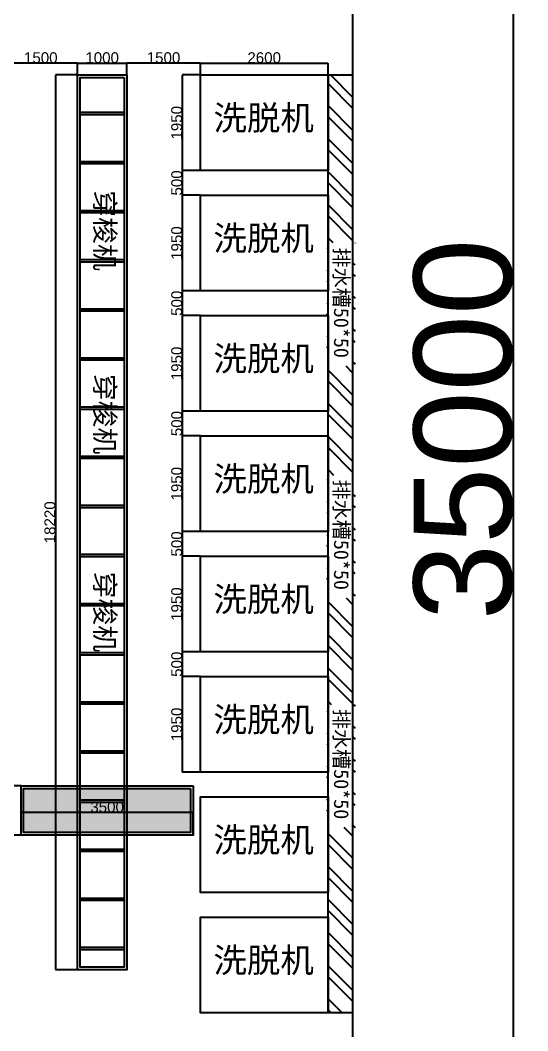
# Model space of a CAD drawing. Header units: millimetres. Extents: x 3806 to 246873, y -8027 to 78401.
# Drawn here: x 202087 to 212425, y 28397 to 48972 of the extents above; entities that cross this region are included whole.
import ezdxf

# ---------------------------------------------------------------- set-up
doc = ezdxf.new("R2010")
doc.units = ezdxf.units.MM
doc.header["$LTSCALE"] = 20
doc.styles.get("Standard").update_dxf_attribs({"font": 'arial.ttf', "height": 2000})
doc.dimstyles.new('ISO-25', dxfattribs={"dimtxt": 400, "dimasz": 2.5, "dimexe": 1.25, "dimexo": 0.625, "dimtad": 1, "dimtxsty": 'Standard', "dimcen": 2.5, "dimclrd": 1, "dimclre": 1, "dimclrt": 1, "dimadec": 0, "dimazin": 0, "dimtfac": 1, "dimtmove": 0, "dimatfit": 3, "dimfxl": 0, "dimarcsym": 0})

# ---------------------------------------------------------------- blocks, each defined once
blk = doc.blocks.new('1')
at = {"color": 9}
for points in [[(48344, 54275), (48394, 54275), (48394, 53375), (48344, 53375)], [(49344, 54275), (49394, 54275), (49394, 53375), (49344, 53375)], [(50344, 54275), (50394, 54275), (50394, 53375), (50344, 53375)], [(51344, 54275), (51394, 54275), (51394, 53375), (51344, 53375)], [(52344, 54275), (52394, 54275), (52394, 53375), (52344, 53375)], [(53344, 54275), (53394, 54275), (53394, 53375), (53344, 53375)], [(54344, 54275), (54394, 54275), (54394, 53375), (54344, 53375)], [(55344, 54275), (55394, 54275), (55394, 53375), (55344, 53375)], [(56344, 54275), (56394, 54275), (56394, 53375), (56344, 53375)], [(57344, 54275), (57394, 54275), (57394, 53375), (57344, 53375)], [(58344, 54275), (58394, 54275), (58394, 53375), (58344, 53375)], [(59344, 54275), (59394, 54275), (59394, 53375), (59344, 53375)], [(60344, 54275), (60394, 54275), (60394, 53375), (60344, 53375)], [(61344, 54275), (61394, 54275), (61394, 53375), (61344, 53375)], [(62344, 54275), (62394, 54275), (62394, 53375), (62344, 53375)], [(63344, 54275), (63394, 54275), (63394, 53375), (63344, 53375)], [(64344, 54275), (64394, 54275), (64394, 53375), (64344, 53375)], [(65344, 54275), (65394, 54275), (65394, 53375), (65344, 53375)]]:
    blk.add_lwpolyline(points, close=True, dxfattribs=at)
blk = doc.blocks.new('*D120')
at = {"color": 1, "lineweight": -2, "transparency": 16777216}
for p, q in [((203256, 47859), (203256, 48096)), ((203259, 48095), (204254, 48095)), ((204256, 47859), (204256, 48096))]:
    blk.add_line(p, q, dxfattribs=at)
at = {"color": 1, "transparency": 16777216}
for points in [[(203259, 48095), (203259, 48094), (203256, 48095)], [(204254, 48095), (204254, 48094), (204256, 48095)]]:
    blk.add_solid(points, dxfattribs=at)
at = {"layer": 'Defpoints', "color": 0, "transparency": 16777216}
for p in [(204256, 48095), (203256, 47859), (204256, 47859)]:
    blk.add_point(p, dxfattribs=at)
at = {"color": 1, "transparency": 16777216, "insert": (203756, 48208), "char_height": 220, "attachment_point": 5}
blk.add_mtext('1000', dxfattribs=at)
blk = doc.blocks.new('*D124')
at = {"color": 1, "lineweight": -2, "transparency": 16777216}
for p, q in [((203256, 47859), (202804, 47859)), ((202805, 47856), (202805, 29641)), ((203256, 29639), (202804, 29639))]:
    blk.add_line(p, q, dxfattribs=at)
at = {"color": 1, "transparency": 16777216}
for points in [[(202804, 47856), (202805, 47856), (202805, 47859)], [(202804, 29641), (202805, 29641), (202805, 29639)]]:
    blk.add_solid(points, dxfattribs=at)
at = {"layer": 'Defpoints', "color": 0, "transparency": 16777216}
for p in [(203256, 47859), (202805, 29639), (203256, 29639)]:
    blk.add_point(p, dxfattribs=at)
at = {"color": 1, "transparency": 16777216, "insert": (202692, 38749), "char_height": 220, "attachment_point": 5, "rotation": 90}
blk.add_mtext('18220', dxfattribs=at)
blk = doc.blocks.new('*D131')
at = {"color": 1, "lineweight": -2, "transparency": 16777216}
for p, q in [((202107, 32382), (202107, 32840)), ((205604, 32839), (202109, 32839)), ((205607, 32382), (205607, 32840))]:
    blk.add_line(p, q, dxfattribs=at)
at = {"color": 1, "transparency": 16777216}
for points in [[(202109, 32839), (202109, 32838), (202107, 32839)], [(205604, 32839), (205604, 32838), (205607, 32839)]]:
    blk.add_solid(points, dxfattribs=at)
at = {"layer": 'Defpoints', "color": 0, "transparency": 16777216}
for p in [(202107, 32839), (202107, 32381), (205607, 32381)]:
    blk.add_point(p, dxfattribs=at)
at = {"color": 1, "transparency": 16777216, "insert": (203857, 32952), "char_height": 220, "attachment_point": 5}
blk.add_mtext('3500', dxfattribs=at)
blk = doc.blocks.new('*D132')
at = {"color": 1, "lineweight": -2, "transparency": 16777216}
for p, q in [((202106, 33381), (201935, 33381)), ((201937, 33379), (201937, 32384)), ((202106, 32381), (201935, 32381))]:
    blk.add_line(p, q, dxfattribs=at)
at = {"color": 1, "transparency": 16777216}
for points in [[(201936, 33379), (201937, 33379), (201937, 33381)], [(201936, 32384), (201937, 32384), (201937, 32381)]]:
    blk.add_solid(points, dxfattribs=at)
at = {"layer": 'Defpoints', "color": 0, "transparency": 16777216}
for p in [(202107, 33381), (201937, 32381), (202107, 32381)]:
    blk.add_point(p, dxfattribs=at)
at = {"color": 1, "transparency": 16777216, "insert": (201824, 32881), "char_height": 220, "attachment_point": 5, "rotation": 90}
blk.add_mtext('1000', dxfattribs=at)
blk = doc.blocks.new('*D133')
at = {"color": 1, "lineweight": -2, "transparency": 16777216}
for p, q in [((204256, 47859), (204256, 48096)), ((205754, 48095), (204259, 48095)), ((205756, 47859), (205756, 48096))]:
    blk.add_line(p, q, dxfattribs=at)
at = {"color": 1, "transparency": 16777216}
for points in [[(204259, 48095), (204259, 48094), (204256, 48095)], [(205754, 48095), (205754, 48094), (205756, 48095)]]:
    blk.add_solid(points, dxfattribs=at)
at = {"layer": 'Defpoints', "color": 0, "transparency": 16777216}
for p in [(204256, 48095), (204256, 47859), (205756, 47859)]:
    blk.add_point(p, dxfattribs=at)
at = {"color": 1, "transparency": 16777216, "insert": (205006, 48208), "char_height": 220, "attachment_point": 5}
blk.add_mtext('1500', dxfattribs=at)
blk = doc.blocks.new('*D134')
at = {"color": 1, "lineweight": -2, "transparency": 16777216}
for p, q in [((201756, 47859), (201756, 48096)), ((203254, 48095), (201759, 48095)), ((203256, 47859), (203256, 48096))]:
    blk.add_line(p, q, dxfattribs=at)
at = {"color": 1, "transparency": 16777216}
for points in [[(201759, 48095), (201759, 48094), (201756, 48095)], [(203254, 48095), (203254, 48094), (203256, 48095)]]:
    blk.add_solid(points, dxfattribs=at)
at = {"layer": 'Defpoints', "color": 0, "transparency": 16777216}
for p in [(201756, 48095), (201756, 47859), (203256, 47859)]:
    blk.add_point(p, dxfattribs=at)
at = {"color": 1, "transparency": 16777216, "insert": (202506, 48208), "char_height": 220, "attachment_point": 5}
blk.add_mtext('1500', dxfattribs=at)
blk = doc.blocks.new('*D136')
at = {"color": 1, "lineweight": -2, "transparency": 16777216}
for p, q in [((205756, 47859), (205387, 47859)), ((205388, 47856), (205388, 45911)), ((205756, 45909), (205387, 45909))]:
    blk.add_line(p, q, dxfattribs=at)
at = {"color": 1, "transparency": 16777216}
for points in [[(205388, 47856), (205389, 47856), (205388, 47859)], [(205388, 45911), (205389, 45911), (205388, 45909)]]:
    blk.add_solid(points, dxfattribs=at)
at = {"layer": 'Defpoints', "color": 0, "transparency": 16777216}
for p in [(205756, 47859), (205388, 45909), (205756, 45909)]:
    blk.add_point(p, dxfattribs=at)
at = {"color": 1, "transparency": 16777216, "insert": (205275, 46884), "char_height": 220, "attachment_point": 5, "rotation": 90}
blk.add_mtext('1950', dxfattribs=at)
blk = doc.blocks.new('*D138')
at = {"color": 1, "lineweight": -2, "transparency": 16777216}
for p, q in [((205756, 45909), (205387, 45909)), ((205388, 45906), (205388, 45411)), ((205756, 45409), (205387, 45409))]:
    blk.add_line(p, q, dxfattribs=at)
at = {"color": 1, "transparency": 16777216}
for points in [[(205388, 45906), (205389, 45906), (205388, 45909)], [(205388, 45411), (205389, 45411), (205388, 45409)]]:
    blk.add_solid(points, dxfattribs=at)
at = {"layer": 'Defpoints', "color": 0, "transparency": 16777216}
for p in [(205756, 45909), (205388, 45409), (205756, 45409)]:
    blk.add_point(p, dxfattribs=at)
at = {"color": 1, "transparency": 16777216, "insert": (205275, 45659), "char_height": 220, "attachment_point": 5, "rotation": 90}
blk.add_mtext('500', dxfattribs=at)
blk = doc.blocks.new('*D139')
at = {"color": 1, "lineweight": -2, "transparency": 16777216}
for p, q in [((205756, 45409), (205387, 45409)), ((205388, 45406), (205388, 43461)), ((205756, 43459), (205387, 43459))]:
    blk.add_line(p, q, dxfattribs=at)
at = {"color": 1, "transparency": 16777216}
for points in [[(205388, 45406), (205389, 45406), (205388, 45409)], [(205388, 43461), (205389, 43461), (205388, 43459)]]:
    blk.add_solid(points, dxfattribs=at)
at = {"layer": 'Defpoints', "color": 0, "transparency": 16777216}
for p in [(205756, 45409), (205388, 43459), (205756, 43459)]:
    blk.add_point(p, dxfattribs=at)
at = {"color": 1, "transparency": 16777216, "insert": (205275, 44434), "char_height": 220, "attachment_point": 5, "rotation": 90}
blk.add_mtext('1950', dxfattribs=at)
blk = doc.blocks.new('*D140')
at = {"color": 1, "lineweight": -2, "transparency": 16777216}
for p, q in [((205756, 43459), (205387, 43459)), ((205388, 43456), (205388, 42961)), ((205756, 42959), (205387, 42959))]:
    blk.add_line(p, q, dxfattribs=at)
at = {"color": 1, "transparency": 16777216}
for points in [[(205388, 43456), (205389, 43456), (205388, 43459)], [(205388, 42961), (205389, 42961), (205388, 42959)]]:
    blk.add_solid(points, dxfattribs=at)
at = {"layer": 'Defpoints', "color": 0, "transparency": 16777216}
for p in [(205756, 43459), (205388, 42959), (205756, 42959)]:
    blk.add_point(p, dxfattribs=at)
at = {"color": 1, "transparency": 16777216, "insert": (205275, 43209), "char_height": 220, "attachment_point": 5, "rotation": 90}
blk.add_mtext('500', dxfattribs=at)
blk = doc.blocks.new('*D141')
at = {"color": 1, "lineweight": -2, "transparency": 16777216}
for p, q in [((205756, 42959), (205387, 42959)), ((205388, 42956), (205388, 41011)), ((205756, 41009), (205387, 41009))]:
    blk.add_line(p, q, dxfattribs=at)
at = {"color": 1, "transparency": 16777216}
for points in [[(205388, 42956), (205389, 42956), (205388, 42959)], [(205388, 41011), (205389, 41011), (205388, 41009)]]:
    blk.add_solid(points, dxfattribs=at)
at = {"layer": 'Defpoints', "color": 0, "transparency": 16777216}
for p in [(205756, 42959), (205388, 41009), (205756, 41009)]:
    blk.add_point(p, dxfattribs=at)
at = {"color": 1, "transparency": 16777216, "insert": (205275, 41984), "char_height": 220, "attachment_point": 5, "rotation": 90}
blk.add_mtext('1950', dxfattribs=at)
blk = doc.blocks.new('*D142')
at = {"color": 1, "lineweight": -2, "transparency": 16777216}
for p, q in [((205756, 41009), (205387, 41009)), ((205388, 41006), (205388, 40511)), ((205756, 40509), (205387, 40509))]:
    blk.add_line(p, q, dxfattribs=at)
at = {"color": 1, "transparency": 16777216}
for points in [[(205388, 41006), (205389, 41006), (205388, 41009)], [(205388, 40511), (205389, 40511), (205388, 40509)]]:
    blk.add_solid(points, dxfattribs=at)
at = {"layer": 'Defpoints', "color": 0, "transparency": 16777216}
for p in [(205756, 41009), (205388, 40509), (205756, 40509)]:
    blk.add_point(p, dxfattribs=at)
at = {"color": 1, "transparency": 16777216, "insert": (205275, 40759), "char_height": 220, "attachment_point": 5, "rotation": 90}
blk.add_mtext('500', dxfattribs=at)
blk = doc.blocks.new('*D143')
at = {"color": 1, "lineweight": -2, "transparency": 16777216}
for p, q in [((205756, 40509), (205387, 40509)), ((205388, 40506), (205388, 38561)), ((205756, 38559), (205387, 38559))]:
    blk.add_line(p, q, dxfattribs=at)
at = {"color": 1, "transparency": 16777216}
for points in [[(205388, 40506), (205389, 40506), (205388, 40509)], [(205388, 38561), (205389, 38561), (205388, 38559)]]:
    blk.add_solid(points, dxfattribs=at)
at = {"layer": 'Defpoints', "color": 0, "transparency": 16777216}
for p in [(205756, 40509), (205388, 38559), (205756, 38559)]:
    blk.add_point(p, dxfattribs=at)
at = {"color": 1, "transparency": 16777216, "insert": (205275, 39534), "char_height": 220, "attachment_point": 5, "rotation": 90}
blk.add_mtext('1950', dxfattribs=at)
blk = doc.blocks.new('*D144')
at = {"color": 1, "lineweight": -2, "transparency": 16777216}
for p, q in [((205756, 38559), (205387, 38559)), ((205388, 38556), (205388, 38061)), ((205756, 38059), (205387, 38059))]:
    blk.add_line(p, q, dxfattribs=at)
at = {"color": 1, "transparency": 16777216}
for points in [[(205388, 38556), (205389, 38556), (205388, 38559)], [(205388, 38061), (205389, 38061), (205388, 38059)]]:
    blk.add_solid(points, dxfattribs=at)
at = {"layer": 'Defpoints', "color": 0, "transparency": 16777216}
for p in [(205756, 38559), (205388, 38059), (205756, 38059)]:
    blk.add_point(p, dxfattribs=at)
at = {"color": 1, "transparency": 16777216, "insert": (205275, 38309), "char_height": 220, "attachment_point": 5, "rotation": 90}
blk.add_mtext('500', dxfattribs=at)
blk = doc.blocks.new('*D145')
at = {"color": 1, "lineweight": -2, "transparency": 16777216}
for p, q in [((205756, 38059), (205387, 38059)), ((205388, 38056), (205388, 36111)), ((205756, 36109), (205387, 36109))]:
    blk.add_line(p, q, dxfattribs=at)
at = {"color": 1, "transparency": 16777216}
for points in [[(205388, 38056), (205389, 38056), (205388, 38059)], [(205388, 36111), (205389, 36111), (205388, 36109)]]:
    blk.add_solid(points, dxfattribs=at)
at = {"layer": 'Defpoints', "color": 0, "transparency": 16777216}
for p in [(205756, 38059), (205388, 36109), (205756, 36109)]:
    blk.add_point(p, dxfattribs=at)
at = {"color": 1, "transparency": 16777216, "insert": (205275, 37084), "char_height": 220, "attachment_point": 5, "rotation": 90}
blk.add_mtext('1950', dxfattribs=at)
blk = doc.blocks.new('*D146')
at = {"color": 1, "lineweight": -2, "transparency": 16777216}
for p, q in [((205756, 36109), (205387, 36109)), ((205388, 36106), (205388, 35611)), ((205756, 35609), (205387, 35609))]:
    blk.add_line(p, q, dxfattribs=at)
at = {"color": 1, "transparency": 16777216}
for points in [[(205388, 36106), (205389, 36106), (205388, 36109)], [(205388, 35611), (205389, 35611), (205388, 35609)]]:
    blk.add_solid(points, dxfattribs=at)
at = {"layer": 'Defpoints', "color": 0, "transparency": 16777216}
for p in [(205756, 36109), (205388, 35609), (205756, 35609)]:
    blk.add_point(p, dxfattribs=at)
at = {"color": 1, "transparency": 16777216, "insert": (205275, 35859), "char_height": 220, "attachment_point": 5, "rotation": 90}
blk.add_mtext('500', dxfattribs=at)
blk = doc.blocks.new('*D147')
at = {"color": 1, "lineweight": -2, "transparency": 16777216}
for p, q in [((205756, 35609), (205387, 35609)), ((205388, 35606), (205388, 33661)), ((205756, 33659), (205387, 33659))]:
    blk.add_line(p, q, dxfattribs=at)
at = {"color": 1, "transparency": 16777216}
for points in [[(205388, 35606), (205389, 35606), (205388, 35609)], [(205388, 33661), (205389, 33661), (205388, 33659)]]:
    blk.add_solid(points, dxfattribs=at)
at = {"layer": 'Defpoints', "color": 0, "transparency": 16777216}
for p in [(205756, 35609), (205388, 33659), (205756, 33659)]:
    blk.add_point(p, dxfattribs=at)
at = {"color": 1, "transparency": 16777216, "insert": (205275, 34634), "char_height": 220, "attachment_point": 5, "rotation": 90}
blk.add_mtext('1950', dxfattribs=at)
blk = doc.blocks.new('*D153')
at = {"color": 1, "lineweight": -2, "transparency": 16777216}
for p, q in [((205756, 47859), (205756, 48096)), ((205759, 48095), (208354, 48095)), ((208356, 47859), (208356, 48096))]:
    blk.add_line(p, q, dxfattribs=at)
at = {"color": 1, "transparency": 16777216}
for points in [[(205759, 48095), (205759, 48094), (205756, 48095)], [(208354, 48095), (208354, 48094), (208356, 48095)]]:
    blk.add_solid(points, dxfattribs=at)
at = {"layer": 'Defpoints', "color": 0, "transparency": 16777216}
for p in [(208356, 48095), (205756, 47859), (208356, 47859)]:
    blk.add_point(p, dxfattribs=at)
at = {"color": 1, "transparency": 16777216, "insert": (207056, 48208), "char_height": 220, "attachment_point": 5}
blk.add_mtext('2600', dxfattribs=at)
blk = doc.blocks.new('*D165')
at = {"color": 1, "lineweight": -2, "transparency": 16777216}
for p, q in [((208857, 58139), (212136, 58139)), ((212135, 23141), (212135, 58136)), ((208857, 23139), (212136, 23139))]:
    blk.add_line(p, q, dxfattribs=at)
at = {"color": 1, "transparency": 16777216}
for points in [[(212135, 58136), (212135, 58136), (212135, 58139)], [(212135, 23141), (212135, 23141), (212135, 23139)]]:
    blk.add_solid(points, dxfattribs=at)
at = {"layer": 'Defpoints', "color": 0, "transparency": 16777216}
for p in [(208856, 58139), (212135, 58139), (208856, 23139)]:
    blk.add_point(p, dxfattribs=at)
at = {"color": 1, "transparency": 16777216, "insert": (211113, 40639), "char_height": 2000, "attachment_point": 5, "rotation": 90}
blk.add_mtext('35000', dxfattribs=at)

msp = doc.modelspace()

# ---------------------------------------------------------------- hatches: boundary and pattern name
h = msp.add_hatch()
h.set_pattern_fill('ANSI32', color=9, scale=50, angle=-90)
h.set_pattern_definition([(315, (150717.43, 95441.3), (336.7596, 336.7596), []), (315, (150717.43, 95216.8), (336.7596, 336.7596), [])])
h.paths.add_polyline_path([(208856.182, 28758.753), (208856.182, 47858.753), (208356.182, 47858.753), (208356.182, 46018.753), (208356.182, 28758.753)])
h.paths.add_polyline_path([(208328.659, 35042.752), (208328.659, 32532.976), (208907.709, 32532.976), (208907.709, 35042.752)])
h.paths.add_polyline_path([(208328.659, 39711.409), (208328.659, 37201.632), (208907.709, 37201.632), (208907.709, 39711.409)])
h.paths.add_polyline_path([(208328.659, 44436.187), (208328.659, 41926.411), (208907.709, 41926.411), (208907.709, 44436.187)])
h = msp.add_hatch(color=256)
h.dxf.hatch_style = 1
h.set_gradient(color1=(255, 255, 255), color2=(0, 0, 0), name='INVCYLINDER')
h.paths.add_polyline_path([(205556.696, 32431.321), (205556.696, 33331.321), (202156.696, 33331.321), (202156.696, 32431.321)])

# ---------------------------------------------------------------- linework, layer by layer
at = {"color": 255}
msp.add_lwpolyline([(207806.182, 58138.753), (208856.182, 58138.753), (208856.182, 23138.753), (158856.182, 23138.753), (158856.182, 58138.753), (158906.182, 58138.753)], dxfattribs=at)
at = {"color": 3}
for points in [[(204256.182, 47858.753), (204256.182, 29638.753), (203256.182, 29638.753), (203256.182, 47858.753)], [(204206.182, 47808.753), (204206.182, 29688.753), (203306.182, 29688.753), (203306.182, 47808.753)]]:
    msp.add_lwpolyline(points, close=True, dxfattribs=at)
for points in [[(208356.182, 47858.753), (208356.182, 45908.753), (205756.182, 45908.753), (205756.182, 47858.753)], [(208356.182, 45408.753), (208356.182, 43458.753), (205756.182, 43458.753), (205756.182, 45408.753)], [(208356.182, 42958.753), (208356.182, 41008.753), (205756.182, 41008.753), (205756.182, 42958.753)], [(208356.182, 40508.753), (208356.182, 38558.753), (205756.182, 38558.753), (205756.182, 40508.753)], [(208356.182, 38058.753), (208356.182, 36108.753), (205756.182, 36108.753), (205756.182, 38058.753)], [(208356.182, 35608.753), (208356.182, 33658.753), (205756.182, 33658.753), (205756.182, 35608.753)], [(205606.696, 33381.321), (205606.696, 32381.321), (202106.696, 32381.321), (202106.696, 33381.321)], [(205556.696, 33331.321), (205556.696, 32431.321), (202156.696, 32431.321), (202156.696, 33331.321)], [(208356.182, 33158.753), (208356.182, 31208.753), (205756.182, 31208.753), (205756.182, 33158.753)], [(208356.182, 30708.753), (208356.182, 28758.753), (205756.182, 28758.753), (205756.182, 30708.753)]]:
    msp.add_lwpolyline(points, close=True)
at = {"color": 254}
msp.add_lwpolyline([(208856.182, 47858.753), (208856.182, 28758.753), (208356.182, 28758.753), (208356.182, 47858.753)], close=True, dxfattribs=at)

# ---------------------------------------------------------------- block references
at = {"rotation": 270}
msp.add_blockref('1', (149931.555, 95441.286), dxfattribs=at)

# ---------------------------------------------------------------- texts
at = {"char_height": 500, "attachment_point": 1}
for insert in [(206022.279, 47233.504), (206022.279, 44783.504), (206022.279, 42333.504), (206022.279, 39883.504), (206022.279, 37433.504), (206022.279, 34983.504), (206022.279, 32533.504), (206022.279, 30083.504)]:
    msp.add_mtext_dynamic_manual_height_columns('{\\fSimSun|b0|i0|c134|p2;洗脱机}', width=3016.45831, gutter_width=1100, heights=[0], dxfattribs=dict(at, insert=insert))
at = {"attachment_point": 1, "rotation": 270}
for s, width, insert, char_height in [('{\\fSimSun|b0|i0|c134|p2;穿梭机}', 3429.4477, (204011.009, 45507.653), 400), ('{\\fSimSun|b0|i0|c134|p2;排水槽50*50}', 2450.90929, (208778.199, 44344.428), 300), ('{\\fSimSun|b0|i0|c134|p2;穿梭机}', 3429.4477, (204011.009, 41771.519), 400), ('{\\fSimSun|b0|i0|c134|p2;排水槽50*50}', 2450.90929, (208778.199, 39619.649), 300), ('{\\fSimSun|b0|i0|c134|p2;穿梭机}', 3429.4477, (204011.009, 37745.2), 400), ('{\\fSimSun|b0|i0|c134|p2;排水槽50*50}', 2450.90929, (208778.199, 34950.993), 300)]:
    msp.add_mtext_dynamic_manual_height_columns(s, width=width, gutter_width=2000, heights=[0], dxfattribs=dict(at, insert=insert, char_height=char_height))

# ---------------------------------------------------------------- dimensions: what is measured, and where the dimension line sits
for base, p1, p2, angle, picture, middle in [((212134.958, 58138.753), (208856.182, 23138.753), (208856.182, 58138.753), 90, '*D165', (211112.505, 40638.753)), ((202804.801, 29638.753), (203256.182, 47858.753), (203256.182, 29638.753), 270, '*D124', (202691.85, 38748.753)), ((205388.407, 45908.753), (205756.182, 47858.753), (205756.182, 45908.753), 90, '*D136', (205275.456, 46883.753)), ((205388.407, 45408.753), (205756.182, 45908.753), (205756.182, 45408.753), 90, '*D138', (205275.456, 45658.753)), ((205388.407, 43458.753), (205756.182, 45408.753), (205756.182, 43458.753), 90, '*D139', (205275.456, 44433.753)), ((205388.407, 42958.753), (205756.182, 43458.753), (205756.182, 42958.753), 90, '*D140', (205275.456, 43208.753)), ((205388.407, 41008.753), (205756.182, 42958.753), (205756.182, 41008.753), 90, '*D141', (205275.456, 41983.753)), ((205388.407, 40508.753), (205756.182, 41008.753), (205756.182, 40508.753), 90, '*D142', (205275.456, 40758.753)), ((205388.407, 38558.753), (205756.182, 40508.753), (205756.182, 38558.753), 90, '*D143', (205275.456, 39533.753)), ((205388.407, 38058.753), (205756.182, 38558.753), (205756.182, 38058.753), 90, '*D144', (205275.456, 38308.753)), ((205388.407, 36108.753), (205756.182, 38058.753), (205756.182, 36108.753), 90, '*D145', (205275.456, 37083.753)), ((205388.407, 35608.753), (205756.182, 36108.753), (205756.182, 35608.753), 90, '*D146', (205275.456, 35858.753)), ((205388.407, 33658.753), (205756.182, 35608.753), (205756.182, 33658.753), 90, '*D147', (205275.456, 34633.753)), ((201936.643, 32381.321), (202106.696, 33381.321), (202106.696, 32381.321), 90, '*D132', (201823.692, 32881.321))]:
    dim = msp.add_linear_dim(base=base, p1=p1, p2=p2, angle=angle, dimstyle='ISO-25')
    dim.commit()
    dim.dimension.update_dxf_attribs({"geometry": picture, "text_midpoint": middle})
for base, p1, p2, picture, middle in [((201756.182, 48094.735), (203256.182, 47858.753), (201756.182, 47858.753), '*D134', (202506.182, 48207.686)), ((204256.182, 48094.735), (203256.182, 47858.753), (204256.182, 47858.753), '*D120', (203756.182, 48207.686)), ((204256.182, 48094.735), (205756.182, 47858.753), (204256.182, 47858.753), '*D133', (205006.182, 48207.686)), ((208356.182, 48094.735), (205756.182, 47858.753), (208356.182, 47858.753), '*D153', (207056.182, 48207.686)), ((202106.696, 32838.896), (205606.696, 32381.321), (202106.696, 32381.321), '*D131', (203856.696, 32951.922))]:
    dim = msp.add_linear_dim(base=base, p1=p1, p2=p2, dimstyle='ISO-25')
    dim.commit()
    dim.dimension.update_dxf_attribs({"geometry": picture, "text_midpoint": middle})

doc.saveas('drawing.dxf')
